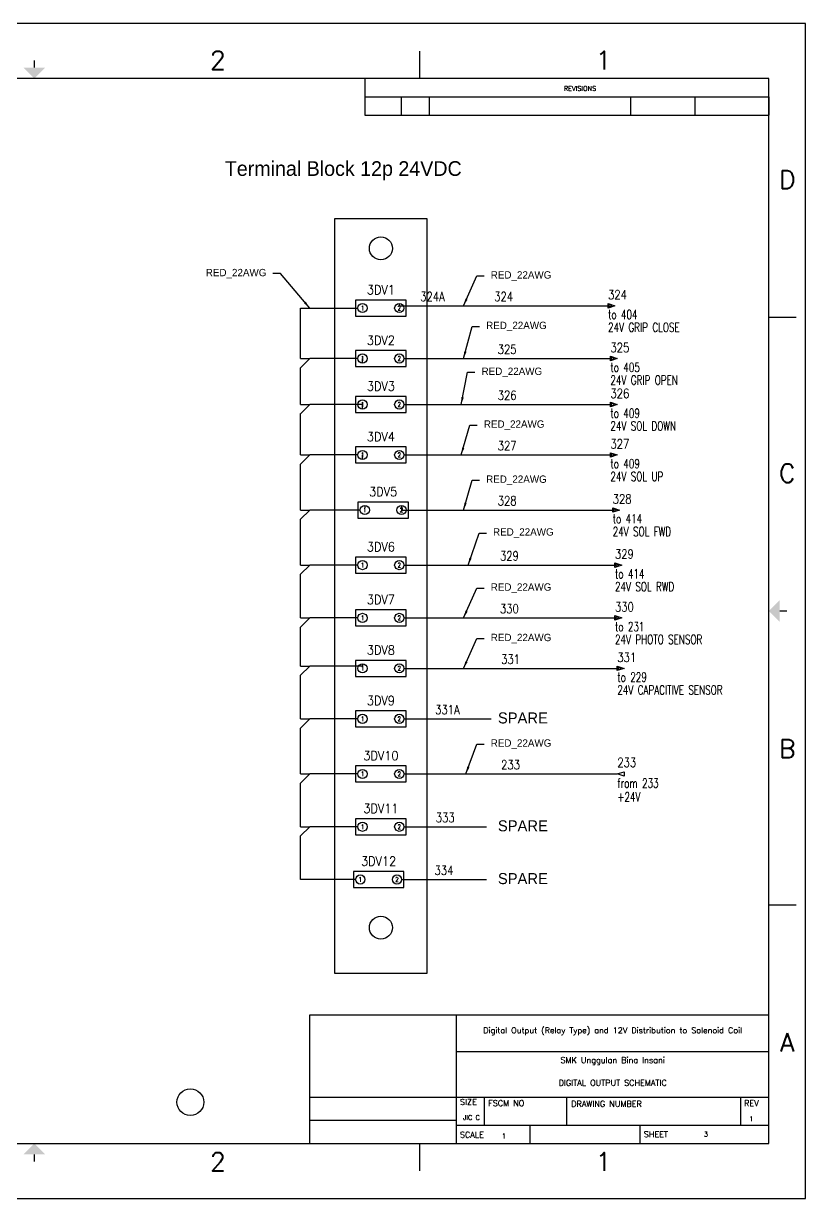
# Model space of a CAD drawing. Header units: inches. Extents: x -0.3 to 21, y -1.7 to 16.
# Drawn here: x 10.35 to 21, y 0 to 16 of the extents above; entities that cross this region are included whole.
import ezdxf
from ezdxf.enums import TextEntityAlignment as Align

# ---------------------------------------------------------------- set-up
doc = ezdxf.new("R2010")
doc.units = ezdxf.units.IN
doc.header["$MEASUREMENT"] = 0
for name, color, linetype in [('DESC', 1, 'Continuous'), ('GRY_20AWG', 9, 'Continuous'), ('POS', 3, 'Continuous'), ('RED_22AWG', 7, 'Continuous'), ('SYMS', 7, 'Continuous'), ('TAGS', 51, 'Continuous'), ('TB_LABELS', 1, 'Continuous'), ('TERMS', 4, 'Continuous'), ('Title Block', 7, 'Continuous'), ('Viewport', 7, 'Continuous'), ('WIRENO', 70, 'Continuous'), ('WIREREF', 61, 'Continuous'), ('WIREREF_DEST', 61, 'Continuous'), ('XREF', 7, 'Continuous')]:
    doc.layers.add(name, color=color, linetype=linetype)
doc.styles.add('Roman', font='romans')
doc.styles.add('WD', font='romans.shx')
doc.dimstyles.get("Standard").update_dxf_attribs({"dimtxt": 0.18, "dimasz": 0.18, "dimexe": 0.18, "dimexo": 0.0625, "dimgap": 0.09, "dimtad": 0, "dimtih": 1, "dimtoh": 1, "dimdec": 4, "dimzin": 0, "dimdsep": 46, "dimtxsty": 'Standard', "dimcen": 0.09, "dimadec": 0, "dimazin": 0, "dimtfac": 1, "dimtdec": 4, "dimtofl": 0, "dimtmove": 0, "dimatfit": 3, "dimfxl": 1, "dimtolj": 1, "dimtzin": 0, "dimarcsym": 0})

# ---------------------------------------------------------------- blocks, each defined once
blk = doc.blocks.new('ANSI_border_C')
for p, q in [((20.5, 0.75), (20.5, 2.5)), ((14.25, 0.75), (20.5, 0.75))]:
    blk.add_line(p, q)
at = {"layer": 'Title Block'}
for p, q in [((0, 16), (0, 0)), ((21, 16), (0, 16)), ((21, 0), (21, 16)), ((5.25, 15.25), (5.25, 15.625)), ((15.75, 15.25), (15.75, 15.625)), ((0.5, 15.25), (0.5, 0.75)), ((20.5, 15.25), (0.5, 15.25)), ((15, 15.25), (15, 15)), ((20.5, 0.75), (20.5, 15.25)), ((15, 15), (20.5, 15)), ((0.125, 12), (0.5, 12)), ((20.5, 12), (20.875, 12)), ((0.125, 4), (0.5, 4)), ((20.5, 4), (20.875, 4)), ((0.5, 0.75), (20.5, 0.75)), ((5.25, 0.375), (5.25, 0.75)), ((15.75, 0.375), (15.75, 0.75)), ((0, 0), (21, 0))]:
    blk.add_line(p, q, dxfattribs=at)
at = {"layer": 'Title Block', "const_width": 0.02}
for points in [[(10.5, 15.5), (10.5, 15.4)], [(0.25, 8), (0.35, 8)], [(20.75, 8), (20.65, 8)], [(10.5, 0.5), (10.5, 0.6)]]:
    blk.add_lwpolyline(points, dxfattribs=at)
at = {"layer": 'Title Block'}
for points in [[(10.35, 15.4), (10.65, 15.4), (10.5, 15.25)], [(0.35, 7.85), (0.35, 8.15), (0.5, 8)], [(20.65, 7.85), (20.65, 8.15), (20.5, 8)], [(10.35, 0.6), (10.65, 0.6), (10.5, 0.75)]]:
    blk.add_solid(points, dxfattribs=at)
at = {"layer": 'Title Block', "style": 'Roman'}
for s, p in [('4', (2.75, 15.5)), ('3', (8, 15.5)), ('2', (13, 15.5)), ('1', (18.25, 15.5)), ('D', (0.25, 13.875)), ('D', (20.75, 13.875)), ('C', (0.25, 9.875)), ('C', (20.75, 9.875)), ('B', (0.25, 6.125)), ('B', (20.75, 6.125)), ('A', (0.25, 2.125)), ('A', (20.75, 2.125)), ('4', (2.75, 0.5)), ('3', (8, 0.5)), ('2', (13, 0.5)), ('1', (18.25, 0.5))]:
    blk.add_text(s, height=0.25, dxfattribs=at).set_placement(p, align=Align.MIDDLE_CENTER)
blk.add_text('REVISIONS', height=0.065, dxfattribs=at).set_placement((17.71, 15.083))
blk = doc.blocks.new('JIC_border_C')
blk.add_blockref('ANSI_border_C', (0, 0))
blk = doc.blocks.new('JIC_REVblock_C')
blk.add_line((0, 0), (0, -0.25))
at = {"layer": 'Title Block'}
for p, q in [((-5.5, 0), (-5.5, -0.25)), ((-5.5, 0), (0, 0)), ((-5, -0.25), (-5, 0)), ((-4.62, -0.25), (-4.62, 0)), ((-1.88, -0.25), (-1.88, 0)), ((-1, -0.25), (-1, 0)), ((-5.5, -0.25), (0, -0.25))]:
    blk.add_line(p, q, dxfattribs=at)
at = {"style": 'WD'}
for tag, p in [('ZONE', (-5.391, -0.16)), ('REV', (-4.92, -0.16)), ('DESCRIPTION', (-3.618, -0.16)), ('DATE', (-1.552, -0.16)), ('APPROVED', (-0.759, -0.16))]:
    blk.add_attdef(tag, p, '', height=0.065, dxfattribs=at)
at = {"style": 'WD', "flags": 1}
blk.add_attdef('WD_TB', (-4.505, -0.154), '', height=0.03, dxfattribs=at)
blk = doc.blocks.new('JIC_tblock_desc_C')
for p, q in [((0, 0), (0, 1.75)), ((-6.25, 0), (0, 0))]:
    blk.add_line(p, q)
at = {"layer": 'Title Block'}
for p, q in [((-6.25, 0), (-6.25, 1.75)), ((-6.25, 1.75), (0, 1.75)), ((-4.25, 0), (-4.25, 1.75)), ((-4.25, 1.25), (0, 1.25)), ((-6.25, 0.63), (0, 0.63)), ((-3.87, 0.25), (-3.87, 0.63)), ((-2.75, 0.25), (-2.75, 0.63)), ((-0.38, 0.25), (-0.38, 0.63)), ((-6.25, 0.315), (-4.25, 0.315)), ((-4.25, 0.25), (0, 0.25)), ((-3.25, 0), (-3.25, 0.25)), ((-1.75, 0), (-1.75, 0.25))]:
    blk.add_line(p, q, dxfattribs=at)
at = {"color": 0, "style": 'Roman', "flags": 8}
for tag, p in [('FNAME', (-20.636, 6.819)), ('REVDATE', (-20.636, 4.106)), ('USER', (-20.636, 1.477))]:
    blk.add_attdef(tag, p, '', height=0.15, rotation=90, dxfattribs=at)
at = {"style": 'WD'}
for tag, p in [('PROJDESC', (-2.125, 1.5)), ('TITLE1', (-2.125, 1.095)), ('TITLE2', (-2.125, 0.785))]:
    blk.add_attdef(tag, text='', height=0.08, dxfattribs=at).set_placement(p, align=Align.CENTER)
for tag, p in [('SIZE', (-4.162, 0.32)), ('FSCM_NO', (-3.4, 0.337)), ('DWG_NO', (-1.659, 0.337)), ('REV', (-0.265, 0.303)), ('SCALE', (-3.634, 0.069)), ('SHEET', (-0.883, 0.092))]:
    blk.add_attdef(tag, p, '', height=0.065, dxfattribs=at)
at = {"style": 'WD', "flags": 1}
blk.add_attdef('WD_TB', (-5.57, 0.177), '', height=0.086, dxfattribs=at)
at = {"layer": 'TB_LABELS', "style": 'WD'}
for s, p in [('SIZE', (-4.204, 0.604)), ('FSCM NO', (-3.819, 0.588)), ('DRAWING NUMBER', (-2.689, 0.579)), ('REV', (-0.336, 0.588)), ('SHEET', (-1.701, 0.164)), ('SCALE', (-4.204, 0.158))]:
    blk.add_text(s, height=0.08, dxfattribs=at).set_placement(p, align=Align.TOP_LEFT)
blk = doc.blocks.new('WD_WNH')
at = {"linetype": 'Continuous', "style": 'WD', "width": 0.8}
blk.add_attdef('WIRENO', text='', height=0.125, dxfattribs=at).set_placement((0, 0.062), align=Align.CENTER)
at = {"style": 'WD', "flags": 1}
for tag, p in [('W01USER', (0, 0.078)), ('W02USER', (0, 0.07)), ('W03USER', (0, 0.062)), ('W04USER', (0, 0.055)), ('W05USER', (0, 0.047)), ('W06USER', (0, 0.039)), ('W07USER', (0, 0.031)), ('W08USER', (0, 0.023)), ('W09USER', (0, 0.016)), ('W10USER', (0, 0.008))]:
    blk.add_attdef(tag, text='', height=0.005, dxfattribs=at).set_placement(p, align=Align.CENTER)
blk = doc.blocks.new('HDV1T6')
for p, q in [((0.344, 0.109), (-0.344, 0.109)), ((-0.344, 0.109), (-0.344, -0.109)), ((0.344, -0.109), (0.344, 0.109)), ((-0.344, -0.109), (0.344, -0.109))]:
    blk.add_line(p, q)
for centre in [(-0.25, 0), (0.25, 0)]:
    blk.add_circle(centre, 0.0625)
at = {"style": 'WD'}
for tag, width, p in [('INST', 0.7, (0.006, 0.669)), ('LOC', 0.7, (0.006, 0.499)), ('RATING2', 0.7, (0, 0.343)), ('TAG1', 0.9, (0, 0.187)), ('DESC1', 0.7, (0, -0.309)), ('DESC2', 0.7, (0, -0.465)), ('XREF', 0.7, (0, -0.621))]:
    blk.add_attdef(tag, text='', height=0.125, dxfattribs=dict(at, width=width)).set_placement(p, align=Align.CENTER)
at = {"style": 'WD', "flags": 9}
blk.add_attdef('FAMILY', text='', height=0.01, dxfattribs=at).set_placement((-0.005, 0.154), align=Align.CENTER)
at = {"linetype": 'Continuous', "style": 'WD', "width": 0.8, "flags": 8}
for tag, p in [('TERM01', (-0.25, 0)), ('TERM02', (0.25, 0))]:
    blk.add_attdef(tag, text='', height=0.0625, dxfattribs=at).set_placement(p, align=Align.MIDDLE)
at = {"style": 'WD', "flags": 1}
for tag, p in [('X4TERM01', (-0.312, 0)), ('X2TERM01', (-0.25, 0.062)), ('X2TERM02', (0.25, 0.062)), ('X1TERM02', (0.312, 0)), ('X8TERM01', (-0.25, -0.062)), ('X8TERM02', (0.25, -0.062))]:
    blk.add_attdef(tag, p, '', height=0.0125, dxfattribs=at)
at = {"style": 'WD', "width": 0.7}
blk.add_attdef('RATING1', text='', height=0.125, dxfattribs=at).set_placement((0, 0), align=Align.MIDDLE)
at = {"linetype": 'Continuous', "style": 'WD', "flags": 9}
blk.add_attdef('ASSYCODE', text='', height=0.01, dxfattribs=at).set_placement((0, 0.094), align=Align.CENTER)
at = {"linetype": 'Continuous', "style": 'WD', "flags": 1}
for tag, p in [('MFG', (0, 0.125)), ('CAT', (0, 0.144))]:
    blk.add_attdef(tag, text='', height=0.01, dxfattribs=at).set_placement(p, align=Align.MIDDLE)
blk = doc.blocks.new('HA1D1')
blk.add_lwpolyline([(0.094, 0), (0.094, -0.031), (0, 0), (0.094, 0.031), (0.094, 0)])
at = {"style": 'WD', "width": 0.8, "flags": 8}
blk.add_attdef('WIRENO', (0, 0.094), '', height=0.125, dxfattribs=at)
at = {"style": 'WD', "flags": 1}
for tag, p in [('SIGCODE', (-0.02, 0.047)), ('X4TERM01', (0, 0))]:
    blk.add_attdef(tag, p, '', height=0.01, dxfattribs=at)
at = {"style": 'WD', "width": 0.7}
for tag, p in [('XREF', (0, -0.188)), ('DESC1', (0, -0.375))]:
    blk.add_attdef(tag, p, '', height=0.125, dxfattribs=at)
blk = doc.blocks.new('HA1S1')
for points in [[(0, 0), (0, 0.031), (0.094, 0), (0, -0.031), (0, 0)], [(0.011, 0.016), (0.011, -0.016), (0.058, 0), (0.011, 0.016)]]:
    blk.add_lwpolyline(points)
at = {"style": 'WD', "width": 0.8, "flags": 8}
blk.add_attdef('WIRENO', (0, 0.087), '', height=0.125, dxfattribs=at)
at = {"style": 'WD', "flags": 1}
for tag, p in [('SIGCODE', (-0.02, 0.047)), ('X4TERM01', (0, 0))]:
    blk.add_attdef(tag, p, '', height=0.01, dxfattribs=at)
at = {"style": 'WD', "width": 0.7}
for tag, p in [('XREF', (0, -0.181)), ('DESC1', (0, -0.356))]:
    blk.add_attdef(tag, p, '', height=0.125, dxfattribs=at)
blk = doc.blocks.new('HT0_812')
for p, q in [((0, 0), (0, 0.125)), ((0, 0), (0.125, 0)), ((0.125, 0), (0, -0.125))]:
    blk.add_line(p, q)
at = {"style": 'WD', "flags": 1}
for tag, p in [('X2TERM01', (0, 0.125)), ('WDWSEQ', (0.096, 0.061)), ('X1TERM01', (0.125, 0)), ('X8TERM01', (0, -0.125))]:
    blk.add_attdef(tag, p, '', height=0.02, dxfattribs=at)

msp = doc.modelspace()

# ---------------------------------------------------------------- linework, layer by layer
at = {"layer": 'GRY_20AWG'}
for p, q in [((14.969, 11.375), (14.969, 11.438)), ((14.969, 10.062), (14.969, 10.125)), ((15, 9.438), (15, 9.406))]:
    msp.add_line(p, q, dxfattribs=at)
msp.add_lwpolyline([(14.594, 13.344), (15.844, 13.344), (15.844, 3.062), (14.594, 3.062)], close=True, dxfattribs=at)
for centre, radius in [((15.219, 12.938), 0.156), ((15.219, 3.688), 0.156), ((12.625, 1.312), 0.182)]:
    msp.add_circle(centre, radius, dxfattribs=at)
at = {"layer": 'RED_22AWG'}
for p, q in [((15.469, 12.188), (15.469, 12.156)), ((14.125, 12.125), (14.906, 12.125)), ((14.125, 11.562), (14.125, 12.125)), ((15.469, 12.156), (18.312, 12.156)), ((14.906, 11.438), (14.25, 11.438)), ((15.531, 11.438), (18.344, 11.438)), ((14.125, 10.938), (14.125, 11.312)), ((14.969, 10.812), (14.25, 10.812)), ((14.969, 10.75), (14.969, 10.812)), ((15.531, 10.812), (18.344, 10.812)), ((14.125, 10.25), (14.125, 10.688)), ((14.906, 10.125), (14.25, 10.125)), ((15.531, 10.125), (18.344, 10.125)), ((14.125, 9.5), (14.125, 10)), ((14.938, 9.375), (14.25, 9.375)), ((15.5, 9.438), (15.5, 9.375)), ((15.5, 9.375), (18.375, 9.375)), ((14.125, 8.75), (14.125, 9.25)), ((14.125, 8.031), (14.125, 8.5)), ((14.906, 8.625), (14.25, 8.625)), ((15.531, 8.625), (18.406, 8.625)), ((14.906, 7.906), (14.25, 7.906)), ((15.531, 7.906), (18.406, 7.906)), ((14.125, 7.375), (14.125, 7.781)), ((14.969, 7.25), (14.25, 7.25)), ((14.969, 7.281), (14.969, 7.25)), ((15.531, 7.219), (18.438, 7.219)), ((14.125, 6.656), (14.125, 7.125)), ((14.125, 5.906), (14.125, 6.406)), ((14.906, 6.531), (14.25, 6.531)), ((15.531, 6.531), (16.719, 6.531)), ((14.906, 5.781), (14.25, 5.781)), ((15.531, 5.781), (18.438, 5.781)), ((14.125, 5.188), (14.125, 5.656)), ((14.906, 5.062), (14.25, 5.062)), ((15.531, 5.062), (16.656, 5.062)), ((14.125, 4.344), (14.125, 4.938)), ((14.875, 4.344), (14.125, 4.344)), ((15.5, 4.344), (16.656, 4.344))]:
    msp.add_line(p, q, dxfattribs=at)

# ---------------------------------------------------------------- block references
msp.add_blockref('JIC_REVblock_C', (20.5, 15))
ref = msp.add_blockref('JIC_tblock_desc_C', (20.5, 0.75))
ref.add_attrib('SHEET', '3', (19.617, 0.843), dxfattribs={"height": 0.065, "style": 'WD'})
ref.add_attrib('SCALE', '1', (16.866, 0.819), dxfattribs={"height": 0.065, "style": 'WD'})
ref.add_attrib('REV', '1', (20.235, 1.053), dxfattribs={"height": 0.065, "style": 'WD'})
ref.add_attrib('SIZE', 'JIC C', (16.338, 1.07), dxfattribs={"height": 0.065, "style": 'WD'})
ref.add_attrib('TITLE2', 'DIGITAL OUTPUT SCHEMATIC', dxfattribs={"height": 0.08, "style": 'WD'}).set_placement((18.375, 1.535), align=Align.CENTER)
ref.add_attrib('TITLE1', 'SMK Unggulan Bina Insani', dxfattribs={"height": 0.08, "style": 'WD'}).set_placement((18.375, 1.845), align=Align.CENTER)
ref.add_attrib('PROJDESC', 'Digital Output (Relay Type) and 12V Distribution to Solenoid Coil', dxfattribs={"height": 0.08, "style": 'WD'}).set_placement((18.375, 2.25), align=Align.CENTER)
ref.add_attrib('USER', 'Faris', (-0.136, 2.227), dxfattribs={"color": 0, "height": 0.15, "rotation": 90, "style": 'Roman', "flags": 8})
for p in [(14.125, 11.438), (14.125, 10.812), (14.125, 10.125), (14.125, 9.375), (14.125, 8.625), (14.125, 7.906), (14.125, 7.25), (14.125, 6.531), (14.125, 5.781), (14.125, 5.062)]:
    msp.add_blockref('HT0_812', p, dxfattribs=at)
at = {"layer": 'SYMS'}
ref = msp.add_blockref('HDV1T6', (15.219, 12.125), dxfattribs=at)
ref.add_attrib('TERM02', '2', dxfattribs={"layer": 'TERMS', "linetype": 'Continuous', "height": 0.0625, "style": 'WD', "width": 0.8, "flags": 8}).set_placement((15.469, 12.125), align=Align.MIDDLE)
ref.add_attrib('TERM01', '1', dxfattribs={"layer": 'TERMS', "linetype": 'Continuous', "height": 0.0625, "style": 'WD', "width": 0.8, "flags": 8}).set_placement((14.969, 12.125), align=Align.MIDDLE)
ref.add_attrib('TAG1', '3DV1', dxfattribs={"layer": 'TAGS', "height": 0.125, "style": 'WD', "width": 0.9}).set_placement((15.219, 12.312), align=Align.CENTER)
ref = msp.add_blockref('HA1S1', (18.312, 12.156), dxfattribs=at)
ref.add_attrib('DESC1', '24V GRIP CLOSE', (18.312, 11.8), dxfattribs={"layer": 'DESC', "height": 0.125, "style": 'WD', "width": 0.7})
ref.add_attrib('WIRENO', '324', (18.312, 12.244), dxfattribs={"layer": 'WIREREF', "height": 0.125, "style": 'WD', "width": 0.8, "flags": 8})
ref.add_attrib('XREF', 'to 404', (18.312, 11.975), dxfattribs={"layer": 'XREF', "height": 0.125, "style": 'WD', "width": 0.7})
ref = msp.add_blockref('HDV1T6', (15.219, 11.438), dxfattribs=at)
ref.add_attrib('TERM02', '2', dxfattribs={"layer": 'TERMS', "linetype": 'Continuous', "height": 0.0625, "style": 'WD', "width": 0.8, "flags": 8}).set_placement((15.469, 11.438), align=Align.MIDDLE)
ref.add_attrib('TERM01', '1', dxfattribs={"layer": 'TERMS', "linetype": 'Continuous', "height": 0.0625, "style": 'WD', "width": 0.8, "flags": 8}).set_placement((14.969, 11.438), align=Align.MIDDLE)
ref.add_attrib('TAG1', '3DV2', dxfattribs={"layer": 'TAGS', "height": 0.125, "style": 'WD', "width": 0.9}).set_placement((15.219, 11.624), align=Align.CENTER)
ref = msp.add_blockref('HA1S1', (18.344, 11.438), dxfattribs=at)
ref.add_attrib('DESC1', '24V GRIP OPEN', (18.344, 11.081), dxfattribs={"layer": 'DESC', "height": 0.125, "style": 'WD', "width": 0.7})
ref.add_attrib('WIRENO', '325', (18.344, 11.525), dxfattribs={"layer": 'WIREREF', "height": 0.125, "style": 'WD', "width": 0.8, "flags": 8})
ref.add_attrib('XREF', 'to 405', (18.344, 11.256), dxfattribs={"layer": 'XREF', "height": 0.125, "style": 'WD', "width": 0.7})
ref = msp.add_blockref('HDV1T6', (15.219, 10.812), dxfattribs=at)
ref.add_attrib('TERM02', '2', dxfattribs={"layer": 'TERMS', "linetype": 'Continuous', "height": 0.0625, "style": 'WD', "width": 0.8, "flags": 8}).set_placement((15.469, 10.812), align=Align.MIDDLE)
ref.add_attrib('TERM01', '1', dxfattribs={"layer": 'TERMS', "linetype": 'Continuous', "height": 0.0625, "style": 'WD', "width": 0.8, "flags": 8}).set_placement((14.969, 10.812), align=Align.MIDDLE)
ref.add_attrib('TAG1', '3DV3', dxfattribs={"layer": 'TAGS', "height": 0.125, "style": 'WD', "width": 0.9}).set_placement((15.219, 10.999), align=Align.CENTER)
ref = msp.add_blockref('HA1S1', (18.344, 10.812), dxfattribs=at)
ref.add_attrib('DESC1', '24V SOL DOWN', (18.344, 10.456), dxfattribs={"layer": 'DESC', "height": 0.125, "style": 'WD', "width": 0.7})
ref.add_attrib('WIRENO', '326', (18.344, 10.9), dxfattribs={"layer": 'WIREREF', "height": 0.125, "style": 'WD', "width": 0.8, "flags": 8})
ref.add_attrib('XREF', 'to 409', (18.344, 10.631), dxfattribs={"layer": 'XREF', "height": 0.125, "style": 'WD', "width": 0.7})
ref = msp.add_blockref('HDV1T6', (15.219, 10.125), dxfattribs=at)
ref.add_attrib('TERM02', '2', dxfattribs={"layer": 'TERMS', "linetype": 'Continuous', "height": 0.0625, "style": 'WD', "width": 0.8, "flags": 8}).set_placement((15.469, 10.125), align=Align.MIDDLE)
ref.add_attrib('TERM01', '1', dxfattribs={"layer": 'TERMS', "linetype": 'Continuous', "height": 0.0625, "style": 'WD', "width": 0.8, "flags": 8}).set_placement((14.969, 10.125), align=Align.MIDDLE)
ref.add_attrib('TAG1', '3DV4', dxfattribs={"layer": 'TAGS', "height": 0.125, "style": 'WD', "width": 0.9}).set_placement((15.219, 10.312), align=Align.CENTER)
ref = msp.add_blockref('HA1S1', (18.344, 10.125), dxfattribs=at)
ref.add_attrib('DESC1', '24V SOL UP', (18.344, 9.769), dxfattribs={"layer": 'DESC', "height": 0.125, "style": 'WD', "width": 0.7})
ref.add_attrib('WIRENO', '327', (18.344, 10.213), dxfattribs={"layer": 'WIREREF', "height": 0.125, "style": 'WD', "width": 0.8, "flags": 8})
ref.add_attrib('XREF', 'to 409', (18.344, 9.944), dxfattribs={"layer": 'XREF', "height": 0.125, "style": 'WD', "width": 0.7})
ref = msp.add_blockref('HDV1T6', (15.25, 9.375), dxfattribs=at)
ref.add_attrib('TERM02', '2', dxfattribs={"layer": 'TERMS', "linetype": 'Continuous', "height": 0.0625, "style": 'WD', "width": 0.8, "flags": 8}).set_placement((15.5, 9.375), align=Align.MIDDLE)
ref.add_attrib('TERM01', '1', dxfattribs={"layer": 'TERMS', "linetype": 'Continuous', "height": 0.0625, "style": 'WD', "width": 0.8, "flags": 8}).set_placement((15, 9.375), align=Align.MIDDLE)
ref.add_attrib('TAG1', '3DV5', dxfattribs={"layer": 'TAGS', "height": 0.125, "style": 'WD', "width": 0.9}).set_placement((15.25, 9.562), align=Align.CENTER)
ref = msp.add_blockref('HA1S1', (18.375, 9.375), dxfattribs=at)
ref.add_attrib('DESC1', '24V SOL FWD', (18.375, 9.019), dxfattribs={"layer": 'DESC', "height": 0.125, "style": 'WD', "width": 0.7})
ref.add_attrib('WIRENO', '328', (18.375, 9.463), dxfattribs={"layer": 'WIREREF', "height": 0.125, "style": 'WD', "width": 0.8, "flags": 8})
ref.add_attrib('XREF', 'to 414', (18.375, 9.194), dxfattribs={"layer": 'XREF', "height": 0.125, "style": 'WD', "width": 0.7})
ref = msp.add_blockref('HDV1T6', (15.219, 8.625), dxfattribs=at)
ref.add_attrib('TERM02', '2', dxfattribs={"layer": 'TERMS', "linetype": 'Continuous', "height": 0.0625, "style": 'WD', "width": 0.8, "flags": 8}).set_placement((15.469, 8.625), align=Align.MIDDLE)
ref.add_attrib('TERM01', '1', dxfattribs={"layer": 'TERMS', "linetype": 'Continuous', "height": 0.0625, "style": 'WD', "width": 0.8, "flags": 8}).set_placement((14.969, 8.625), align=Align.MIDDLE)
ref.add_attrib('TAG1', '3DV6', dxfattribs={"layer": 'TAGS', "height": 0.125, "style": 'WD', "width": 0.9}).set_placement((15.219, 8.812), align=Align.CENTER)
ref = msp.add_blockref('HA1S1', (18.406, 8.625), dxfattribs=at)
ref.add_attrib('DESC1', '24V SOL RWD', (18.406, 8.269), dxfattribs={"layer": 'DESC', "height": 0.125, "style": 'WD', "width": 0.7})
ref.add_attrib('WIRENO', '329', (18.406, 8.713), dxfattribs={"layer": 'WIREREF', "height": 0.125, "style": 'WD', "width": 0.8, "flags": 8})
ref.add_attrib('XREF', 'to 414', (18.406, 8.444), dxfattribs={"layer": 'XREF', "height": 0.125, "style": 'WD', "width": 0.7})
ref = msp.add_blockref('HDV1T6', (15.219, 7.906), dxfattribs=at)
ref.add_attrib('TERM02', '2', dxfattribs={"layer": 'TERMS', "linetype": 'Continuous', "height": 0.0625, "style": 'WD', "width": 0.8, "flags": 8}).set_placement((15.469, 7.906), align=Align.MIDDLE)
ref.add_attrib('TERM01', '1', dxfattribs={"layer": 'TERMS', "linetype": 'Continuous', "height": 0.0625, "style": 'WD', "width": 0.8, "flags": 8}).set_placement((14.969, 7.906), align=Align.MIDDLE)
ref.add_attrib('TAG1', '3DV7', dxfattribs={"layer": 'TAGS', "height": 0.125, "style": 'WD', "width": 0.9}).set_placement((15.219, 8.093), align=Align.CENTER)
ref = msp.add_blockref('HA1S1', (18.406, 7.906), dxfattribs=at)
ref.add_attrib('DESC1', '24V PHOTO SENSOR', (18.406, 7.55), dxfattribs={"layer": 'DESC', "height": 0.125, "style": 'WD', "width": 0.7})
ref.add_attrib('WIRENO', '330', (18.406, 7.994), dxfattribs={"layer": 'WIREREF', "height": 0.125, "style": 'WD', "width": 0.8, "flags": 8})
ref.add_attrib('XREF', 'to 231', (18.406, 7.725), dxfattribs={"layer": 'XREF', "height": 0.125, "style": 'WD', "width": 0.7})
ref = msp.add_blockref('HDV1T6', (15.219, 7.219), dxfattribs=at)
ref.add_attrib('TERM02', '2', dxfattribs={"layer": 'TERMS', "linetype": 'Continuous', "height": 0.0625, "style": 'WD', "width": 0.8, "flags": 8}).set_placement((15.469, 7.219), align=Align.MIDDLE)
ref.add_attrib('TERM01', '1', dxfattribs={"layer": 'TERMS', "linetype": 'Continuous', "height": 0.0625, "style": 'WD', "width": 0.8, "flags": 8}).set_placement((14.969, 7.219), align=Align.MIDDLE)
ref.add_attrib('TAG1', '3DV8', dxfattribs={"layer": 'TAGS', "height": 0.125, "style": 'WD', "width": 0.9}).set_placement((15.219, 7.406), align=Align.CENTER)
ref = msp.add_blockref('HA1S1', (18.438, 7.219), dxfattribs=at)
ref.add_attrib('DESC1', '24V CAPACITIVE SENSOR', (18.438, 6.862), dxfattribs={"layer": 'DESC', "height": 0.125, "style": 'WD', "width": 0.7})
ref.add_attrib('WIRENO', '331', (18.438, 7.306), dxfattribs={"layer": 'WIREREF', "height": 0.125, "style": 'WD', "width": 0.8, "flags": 8})
ref.add_attrib('XREF', 'to 229', (18.438, 7.037), dxfattribs={"layer": 'XREF', "height": 0.125, "style": 'WD', "width": 0.7})
ref = msp.add_blockref('HDV1T6', (15.219, 6.531), dxfattribs=at)
ref.add_attrib('TERM02', '2', dxfattribs={"layer": 'TERMS', "linetype": 'Continuous', "height": 0.0625, "style": 'WD', "width": 0.8, "flags": 8}).set_placement((15.469, 6.531), align=Align.MIDDLE)
ref.add_attrib('TERM01', '1', dxfattribs={"layer": 'TERMS', "linetype": 'Continuous', "height": 0.0625, "style": 'WD', "width": 0.8, "flags": 8}).set_placement((14.969, 6.531), align=Align.MIDDLE)
ref.add_attrib('TAG1', '3DV9', dxfattribs={"layer": 'TAGS', "height": 0.125, "style": 'WD', "width": 0.9}).set_placement((15.219, 6.718), align=Align.CENTER)
ref = msp.add_blockref('HDV1T6', (15.219, 5.781), dxfattribs=at)
ref.add_attrib('TERM02', '2', dxfattribs={"layer": 'TERMS', "linetype": 'Continuous', "height": 0.0625, "style": 'WD', "width": 0.8, "flags": 8}).set_placement((15.469, 5.781), align=Align.MIDDLE)
ref.add_attrib('TERM01', '1', dxfattribs={"layer": 'TERMS', "linetype": 'Continuous', "height": 0.0625, "style": 'WD', "width": 0.8, "flags": 8}).set_placement((14.969, 5.781), align=Align.MIDDLE)
ref.add_attrib('TAG1', '3DV10', dxfattribs={"layer": 'TAGS', "height": 0.125, "style": 'WD', "width": 0.9}).set_placement((15.219, 5.968), align=Align.CENTER)
ref = msp.add_blockref('HA1D1', (18.438, 5.781), dxfattribs=at)
ref.add_attrib('DESC1', '+24V', (18.438, 5.406), dxfattribs={"layer": 'DESC', "height": 0.125, "style": 'WD', "width": 0.7})
ref.add_attrib('WIRENO', '233', (18.438, 5.875), dxfattribs={"layer": 'WIREREF_DEST', "height": 0.125, "style": 'WD', "width": 0.8, "flags": 8})
ref.add_attrib('XREF', 'from 233', (18.438, 5.594), dxfattribs={"layer": 'XREF', "height": 0.125, "style": 'WD', "width": 0.7})
ref = msp.add_blockref('HDV1T6', (15.219, 5.062), dxfattribs=at)
ref.add_attrib('TERM02', '2', dxfattribs={"layer": 'TERMS', "linetype": 'Continuous', "height": 0.0625, "style": 'WD', "width": 0.8, "flags": 8}).set_placement((15.469, 5.062), align=Align.MIDDLE)
ref.add_attrib('TERM01', '1', dxfattribs={"layer": 'TERMS', "linetype": 'Continuous', "height": 0.0625, "style": 'WD', "width": 0.8, "flags": 8}).set_placement((14.969, 5.062), align=Align.MIDDLE)
ref.add_attrib('TAG1', '3DV11', dxfattribs={"layer": 'TAGS', "height": 0.125, "style": 'WD', "width": 0.9}).set_placement((15.219, 5.249), align=Align.CENTER)
ref = msp.add_blockref('HDV1T6', (15.188, 4.344), dxfattribs=at)
ref.add_attrib('TERM02', '2', dxfattribs={"layer": 'TERMS', "linetype": 'Continuous', "height": 0.0625, "style": 'WD', "width": 0.8, "flags": 8}).set_placement((15.438, 4.344), align=Align.MIDDLE)
ref.add_attrib('TERM01', '1', dxfattribs={"layer": 'TERMS', "linetype": 'Continuous', "height": 0.0625, "style": 'WD', "width": 0.8, "flags": 8}).set_placement((14.938, 4.344), align=Align.MIDDLE)
ref.add_attrib('TAG1', '3DV12', dxfattribs={"layer": 'TAGS', "height": 0.125, "style": 'WD', "width": 0.9}).set_placement((15.188, 4.531), align=Align.CENTER)
at = {"layer": 'Viewport'}
msp.add_blockref('JIC_border_C', (0, 0), dxfattribs=at)
at = {"layer": 'WIRENO'}
ref = msp.add_blockref('WD_WNH', (14.578, 12.125), dxfattribs=at)
ref.add_attrib('WIRENO', '324A', dxfattribs={"linetype": 'Continuous', "height": 0.125, "style": 'WD', "width": 0.8}).set_placement((15.922, 12.219), align=Align.CENTER)
ref = msp.add_blockref('WD_WNH', (16.891, 12.156), dxfattribs=at)
ref.add_attrib('WIRENO', '324', dxfattribs={"linetype": 'Continuous', "height": 0.125, "style": 'WD', "width": 0.8}).set_placement((16.891, 12.219), align=Align.CENTER)
ref = msp.add_blockref('WD_WNH', (16.938, 11.438), dxfattribs=at)
ref.add_attrib('WIRENO', '325', dxfattribs={"linetype": 'Continuous', "height": 0.125, "style": 'WD', "width": 0.8}).set_placement((16.938, 11.5), align=Align.CENTER)
ref = msp.add_blockref('WD_WNH', (16.938, 10.812), dxfattribs=at)
ref.add_attrib('WIRENO', '326', dxfattribs={"linetype": 'Continuous', "height": 0.125, "style": 'WD', "width": 0.8}).set_placement((16.938, 10.875), align=Align.CENTER)
ref = msp.add_blockref('WD_WNH', (16.938, 10.125), dxfattribs=at)
ref.add_attrib('WIRENO', '327', dxfattribs={"linetype": 'Continuous', "height": 0.125, "style": 'WD', "width": 0.8}).set_placement((16.938, 10.188), align=Align.CENTER)
ref = msp.add_blockref('WD_WNH', (16.938, 9.375), dxfattribs=at)
ref.add_attrib('WIRENO', '328', dxfattribs={"linetype": 'Continuous', "height": 0.125, "style": 'WD', "width": 0.8}).set_placement((16.938, 9.438), align=Align.CENTER)
ref = msp.add_blockref('WD_WNH', (16.969, 8.625), dxfattribs=at)
ref.add_attrib('WIRENO', '329', dxfattribs={"linetype": 'Continuous', "height": 0.125, "style": 'WD', "width": 0.8}).set_placement((16.969, 8.688), align=Align.CENTER)
ref = msp.add_blockref('WD_WNH', (16.969, 7.906), dxfattribs=at)
ref.add_attrib('WIRENO', '330', dxfattribs={"linetype": 'Continuous', "height": 0.125, "style": 'WD', "width": 0.8}).set_placement((16.969, 7.969), align=Align.CENTER)
ref = msp.add_blockref('WD_WNH', (16.984, 7.219), dxfattribs=at)
ref.add_attrib('WIRENO', '331', dxfattribs={"linetype": 'Continuous', "height": 0.125, "style": 'WD', "width": 0.8}).set_placement((16.984, 7.281), align=Align.CENTER)
ref = msp.add_blockref('WD_WNH', (16.125, 6.531), dxfattribs=at)
ref.add_attrib('WIRENO', '331A', dxfattribs={"linetype": 'Continuous', "height": 0.125, "style": 'WD', "width": 0.8}).set_placement((16.125, 6.594), align=Align.CENTER)
ref = msp.add_blockref('WD_WNH', (16.984, 5.781), dxfattribs=at)
ref.add_attrib('WIRENO', '233', dxfattribs={"linetype": 'Continuous', "height": 0.125, "style": 'WD', "width": 0.8}).set_placement((16.984, 5.844), align=Align.CENTER)
ref = msp.add_blockref('WD_WNH', (16.094, 5.062), dxfattribs=at)
ref.add_attrib('WIRENO', '333', dxfattribs={"linetype": 'Continuous', "height": 0.125, "style": 'WD', "width": 0.8}).set_placement((16.094, 5.125), align=Align.CENTER)
ref = msp.add_blockref('WD_WNH', (16.078, 4.344), dxfattribs=at)
ref.add_attrib('WIRENO', '334', dxfattribs={"linetype": 'Continuous', "height": 0.125, "style": 'WD', "width": 0.8}).set_placement((16.078, 4.406), align=Align.CENTER)

# ---------------------------------------------------------------- texts
at = {"layer": 'GRY_20AWG', "insert": (13.094, 14.125), "char_height": 0.2, "attachment_point": 1}
msp.add_mtext_dynamic_manual_height_columns('Terminal Block 12p 24VDC', width=4.76629, gutter_width=1, heights=[0.215], dxfattribs=at)
at = {"layer": 'POS', "char_height": 0.1}
for insert, attachment_point in [((13.66, 12.594), 6), ((16.715, 12.562), 4), ((16.652, 11.875), 4), ((16.59, 11.25), 4), ((16.621, 10.531), 4), ((16.652, 9.781), 4), ((16.746, 9.062), 4), ((16.715, 8.312), 4), ((16.715, 7.625), 4), ((16.715, 6.188), 4)]:
    msp.add_mtext('\\A1;RED_22AWG', dxfattribs=dict(at, insert=insert, attachment_point=attachment_point))
at = {"layer": 'SYMS', "char_height": 0.15, "attachment_point": 1}
for insert in [(16.812, 6.619), (16.812, 5.15), (16.812, 4.431)]:
    msp.add_mtext_dynamic_manual_height_columns('SPARE', width=0.9375, gutter_width=1, heights=[0], dxfattribs=dict(at, insert=insert))

# ---------------------------------------------------------------- leaders
at = {"layer": 'SYMS', "annotation_type": 0, "has_hookline": 1, "text_width": 0.9}
for points, hookline_direction in [([(14.25, 12.125), (13.85, 12.594), (13.75, 12.594)], 1), ([(16.344, 12.156), (16.525, 12.562), (16.625, 12.562)], 0), ([(16.344, 11.438), (16.462, 11.875), (16.562, 11.875)], 0), ([(16.312, 10.812), (16.4, 11.25), (16.5, 11.25)], 0), ([(16.312, 10.125), (16.431, 10.531), (16.531, 10.531)], 0), ([(16.344, 9.375), (16.462, 9.781), (16.562, 9.781)], 0), ([(16.406, 8.625), (16.556, 9.062), (16.656, 9.062)], 0), ([(16.344, 7.906), (16.525, 8.312), (16.625, 8.312)], 0), ([(16.344, 7.219), (16.525, 7.625), (16.625, 7.625)], 0), ([(16.375, 5.781), (16.525, 6.188), (16.625, 6.188)], 0)]:
    msp.add_leader(points, dimstyle='Standard', override={"dimtxt": 0.1, "dimasz": 0.1}, dxfattribs=dict(at, hookline_direction=hookline_direction))

doc.saveas('drawing.dxf')
